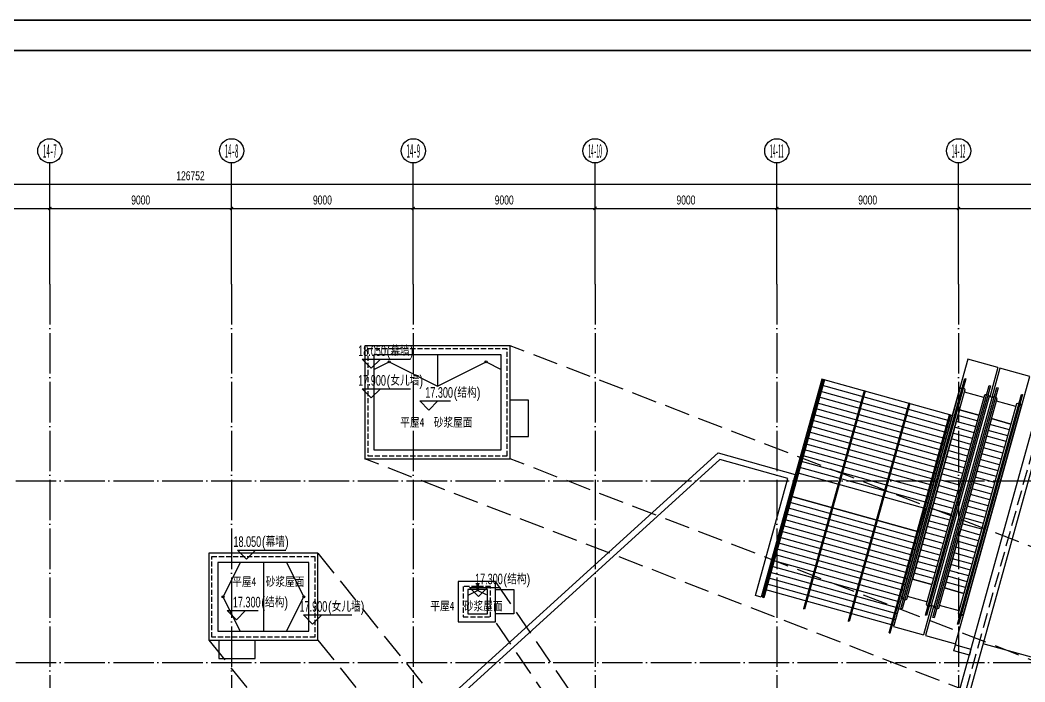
# Model space of a CAD drawing. Extents: x -233336 to 840473, y -28113 to 330904.
# Drawn here: x 48927 to 98686, y 298146 to 330904 of the extents above; entities that cross this region are included whole.
import ezdxf
from ezdxf.enums import TextEntityAlignment as Align
from ezdxf.xclip import XClip

# ---------------------------------------------------------------- set-up
doc = ezdxf.new("R2010")
doc.units = 0
doc.header["$LTSCALE"] = 1000
doc.header["$XCLIPFRAME"] = 2
for name, pattern in [('104-14# 核心筒$0$DOTE', [2.42, 2, -0.2, 0.02, -0.2]), ('X-104 14#平面$0$109 3#平面$0$DASH', [0.35, 0.25, -0.1]), ('X-104 14#平面$0$DASH', [0.35, 0.25, -0.1])]:
    doc.linetypes.add(name, pattern=pattern)
doc.layers.get('0').update_dxf_attribs({"linetype": 'CONTINUOUS'})
doc.layers.get('Defpoints').update_dxf_attribs({"linetype": 'CONTINUOUS'})
for name, color, linetype in [('104-14# 核心筒$0$01-标注_轴线坐标', 8, 'CONTINUOUS'), ('104-14# 核心筒$0$A_AXIS-轴线', 8, '104-14# 核心筒$0$DOTE'), ('104-14# 核心筒$0$AXIS_TEXT', 7, 'CONTINUOUS'), ('AXIS_TEXT', 7, 'CONTINUOUS'), ('X-104 14#平面$0$01-标注_标高', 8, 'CONTINUOUS'), ('X-104 14#平面$0$02-TEXT_标注', 9, 'CONTINUOUS'), ('X-104 14#平面$0$A-E_栏杆', 8, 'CONTINUOUS'), ('X-104 14#平面$0$A-E_楼梯', 8, 'CONTINUOUS'), ('X-104 14#平面$0$A-E_电梯', 8, 'CONTINUOUS'), ('X-104 14#平面$0$A-O_分水线', 8, 'CONTINUOUS'), ('X-104 14#平面$0$A-O_屋面', 8, 'CONTINUOUS'), ('X-104 14#平面$0$A-SUR_保温', 8, 'CONTINUOUS'), ('X-104 14#平面$0$A-TECH_结构', 8, 'CONTINUOUS')]:
    doc.layers.add(name, color=color, linetype=linetype)
doc.styles.add('104-14# 核心筒$0$_TCH_AXIS', font='STXIHEI.TTF', dxfattribs={"width": 0.8})
doc.styles.add('104-14# 核心筒$0$_TCH_DIM_T3', font='ros.shx', dxfattribs={"width": 0.705882, "bigfont": 'jd.shx'})
doc.styles.add('COMPLEX', font='COMPLEX')
doc.styles.add('X-104 14#平面$0$_TCH_DIM', font='ros.shx', dxfattribs={"width": 0.8, "bigfont": 'jd.shx'})
doc.styles.add('X-104 14#平面$0$Standard', font='STXIHEI.TTF', dxfattribs={"width": 0.8})
doc.dimstyles.new('104-14# 核心筒$0$_TCH_ARCH&&150', dxfattribs={"dimtxt": 446.25, "dimasz": 150, "dimexe": 375, "dimexo": 450, "dimgap": 189.375, "dimtad": 1, "dimdec": 0, "dimzin": 0, "dimdsep": 46, "dimtxsty": '104-14# 核心筒$0$_TCH_DIM_T3', "dimblk": '104-14# 核心筒$0$_ArchTick', "dimcen": 0.09, "dimclrt": 7, "dimazin": 2, "dimtfac": 1, "dimtdec": 0, "dimtix": 1, "dimtmove": 2, "dimatfit": 3, "dimfxl": 0, "dimtolj": 1, "dimtzin": 0, "dimarcsym": 0})

# ---------------------------------------------------------------- blocks, each defined once
blk = doc.blocks.new('图框-A1+1-4')
for points, const_width in [([(0, 0), (1051, 0), (1051, 594), (0, 594)], 0.05), ([(976, 584), (25, 584), (25, 10), (976, 10)], 0.5)]:
    blk.add_lwpolyline(points, close=True, dxfattribs=dict(const_width=const_width))
at = {"const_width": 0.05}
blk.add_lwpolyline([(525.5, 594), (525.5, 592)], dxfattribs=at)
blk = doc.blocks.new('_AXISO')
blk.add_circle((0, 0), 0.5)
at = {"layer": 'AXIS_TEXT', "style": 'COMPLEX', "width": 1.041667}
blk.add_attdef('A', text='', height=0.56, dxfattribs=at).set_placement((-0.25, -0.28), (0.25, -0.28), align=Align.FIT)
blk = doc.blocks.new('104-14# 核心筒$0$_ArchTick')
at = {"color": 0, "linetype": 'ByBlock', "const_width": 0.4}
blk.add_lwpolyline([(-0.5, -0.5), (0.5, 0.5)], dxfattribs=at)
blk = doc.blocks.new('*D443')
at = {"layer": '104-14# 核心筒$0$01-标注_轴线坐标', "color": 0, "lineweight": -2}
for p, q in [((41400, 318284), (41400, 321959)), ((50400, 318284), (50400, 321959)), ((41400, 321584), (50400, 321584))]:
    blk.add_line(p, q, dxfattribs=at)
at = {"layer": 'Defpoints', "color": 0}
for p in [(50400, 321584), (41400, 317834), (50400, 317834)]:
    blk.add_point(p, dxfattribs=at)
at = {"layer": '104-14# 核心筒$0$01-标注_轴线坐标', "color": 0, "lineweight": -2, "xscale": 150, "yscale": 150, "zscale": 150, "rotation": 180}
blk.add_blockref('104-14# 核心筒$0$_ArchTick', (41400, 321584), dxfattribs=at)
at = {"layer": '104-14# 核心筒$0$01-标注_轴线坐标', "color": 0, "lineweight": -2, "xscale": 150, "yscale": 150, "zscale": 150}
blk.add_blockref('104-14# 核心筒$0$_ArchTick', (50400, 321584), dxfattribs=at)
at = {"layer": '104-14# 核心筒$0$01-标注_轴线坐标', "color": 7, "insert": (45900, 321996), "char_height": 446.2, "attachment_point": 5, "style": '104-14# 核心筒$0$_TCH_DIM_T3'}
blk.add_mtext('\\A1;9000', dxfattribs=at)
blk = doc.blocks.new('*D444')
at = {"layer": '104-14# 核心筒$0$01-标注_轴线坐标', "color": 0, "lineweight": -2}
for p, q in [((50400, 318284), (50400, 321959)), ((59400, 318284), (59400, 321959)), ((50400, 321584), (59400, 321584))]:
    blk.add_line(p, q, dxfattribs=at)
at = {"layer": 'Defpoints', "color": 0}
for p in [(59400, 321584), (50400, 317834), (59400, 317834)]:
    blk.add_point(p, dxfattribs=at)
at = {"layer": '104-14# 核心筒$0$01-标注_轴线坐标', "color": 0, "lineweight": -2, "xscale": 150, "yscale": 150, "zscale": 150, "rotation": 180}
blk.add_blockref('104-14# 核心筒$0$_ArchTick', (50400, 321584), dxfattribs=at)
at = {"layer": '104-14# 核心筒$0$01-标注_轴线坐标', "color": 0, "lineweight": -2, "xscale": 150, "yscale": 150, "zscale": 150}
blk.add_blockref('104-14# 核心筒$0$_ArchTick', (59400, 321584), dxfattribs=at)
at = {"layer": '104-14# 核心筒$0$01-标注_轴线坐标', "color": 7, "insert": (54900, 321996), "char_height": 446.2, "attachment_point": 5, "style": '104-14# 核心筒$0$_TCH_DIM_T3'}
blk.add_mtext('\\A1;9000', dxfattribs=at)
blk = doc.blocks.new('*D445')
at = {"layer": '104-14# 核心筒$0$01-标注_轴线坐标', "color": 0, "lineweight": -2}
for p, q in [((59400, 318284), (59400, 321959)), ((68400, 318284), (68400, 321959)), ((59400, 321584), (68400, 321584))]:
    blk.add_line(p, q, dxfattribs=at)
at = {"layer": 'Defpoints', "color": 0}
for p in [(68400, 321584), (59400, 317834), (68400, 317834)]:
    blk.add_point(p, dxfattribs=at)
at = {"layer": '104-14# 核心筒$0$01-标注_轴线坐标', "color": 0, "lineweight": -2, "xscale": 150, "yscale": 150, "zscale": 150, "rotation": 180}
blk.add_blockref('104-14# 核心筒$0$_ArchTick', (59400, 321584), dxfattribs=at)
at = {"layer": '104-14# 核心筒$0$01-标注_轴线坐标', "color": 0, "lineweight": -2, "xscale": 150, "yscale": 150, "zscale": 150}
blk.add_blockref('104-14# 核心筒$0$_ArchTick', (68400, 321584), dxfattribs=at)
at = {"layer": '104-14# 核心筒$0$01-标注_轴线坐标', "color": 7, "insert": (63900, 321996), "char_height": 446.2, "attachment_point": 5, "style": '104-14# 核心筒$0$_TCH_DIM_T3'}
blk.add_mtext('\\A1;9000', dxfattribs=at)
blk = doc.blocks.new('*D446')
at = {"layer": '104-14# 核心筒$0$01-标注_轴线坐标', "color": 0, "lineweight": -2}
for p, q in [((68400, 318284), (68400, 321959)), ((77400, 318284), (77400, 321959)), ((68400, 321584), (77400, 321584))]:
    blk.add_line(p, q, dxfattribs=at)
at = {"layer": 'Defpoints', "color": 0}
for p in [(77400, 321584), (68400, 317834), (77400, 317834)]:
    blk.add_point(p, dxfattribs=at)
at = {"layer": '104-14# 核心筒$0$01-标注_轴线坐标', "color": 0, "lineweight": -2, "xscale": 150, "yscale": 150, "zscale": 150, "rotation": 180}
blk.add_blockref('104-14# 核心筒$0$_ArchTick', (68400, 321584), dxfattribs=at)
at = {"layer": '104-14# 核心筒$0$01-标注_轴线坐标', "color": 0, "lineweight": -2, "xscale": 150, "yscale": 150, "zscale": 150}
blk.add_blockref('104-14# 核心筒$0$_ArchTick', (77400, 321584), dxfattribs=at)
at = {"layer": '104-14# 核心筒$0$01-标注_轴线坐标', "color": 7, "insert": (72900, 321996), "char_height": 446.2, "attachment_point": 5, "style": '104-14# 核心筒$0$_TCH_DIM_T3'}
blk.add_mtext('\\A1;9000', dxfattribs=at)
blk = doc.blocks.new('*D447')
at = {"layer": '104-14# 核心筒$0$01-标注_轴线坐标', "color": 0, "lineweight": -2}
for p, q in [((77400, 318284), (77400, 321959)), ((86400, 318284), (86400, 321959)), ((77400, 321584), (86400, 321584))]:
    blk.add_line(p, q, dxfattribs=at)
at = {"layer": 'Defpoints', "color": 0}
for p in [(86400, 321584), (77400, 317834), (86400, 317834)]:
    blk.add_point(p, dxfattribs=at)
at = {"layer": '104-14# 核心筒$0$01-标注_轴线坐标', "color": 0, "lineweight": -2, "xscale": 150, "yscale": 150, "zscale": 150, "rotation": 180}
blk.add_blockref('104-14# 核心筒$0$_ArchTick', (77400, 321584), dxfattribs=at)
at = {"layer": '104-14# 核心筒$0$01-标注_轴线坐标', "color": 0, "lineweight": -2, "xscale": 150, "yscale": 150, "zscale": 150}
blk.add_blockref('104-14# 核心筒$0$_ArchTick', (86400, 321584), dxfattribs=at)
at = {"layer": '104-14# 核心筒$0$01-标注_轴线坐标', "color": 7, "insert": (81900, 321996), "char_height": 446.2, "attachment_point": 5, "style": '104-14# 核心筒$0$_TCH_DIM_T3'}
blk.add_mtext('\\A1;9000', dxfattribs=at)
blk = doc.blocks.new('*D448')
at = {"layer": '104-14# 核心筒$0$01-标注_轴线坐标', "color": 0, "lineweight": -2}
for p, q in [((86400, 318284), (86400, 321959)), ((95400, 318284), (95400, 321959)), ((86400, 321584), (95400, 321584))]:
    blk.add_line(p, q, dxfattribs=at)
at = {"layer": 'Defpoints', "color": 0}
for p in [(95400, 321584), (86400, 317834), (95400, 317834)]:
    blk.add_point(p, dxfattribs=at)
at = {"layer": '104-14# 核心筒$0$01-标注_轴线坐标', "color": 0, "lineweight": -2, "xscale": 150, "yscale": 150, "zscale": 150, "rotation": 180}
blk.add_blockref('104-14# 核心筒$0$_ArchTick', (86400, 321584), dxfattribs=at)
at = {"layer": '104-14# 核心筒$0$01-标注_轴线坐标', "color": 0, "lineweight": -2, "xscale": 150, "yscale": 150, "zscale": 150}
blk.add_blockref('104-14# 核心筒$0$_ArchTick', (95400, 321584), dxfattribs=at)
at = {"layer": '104-14# 核心筒$0$01-标注_轴线坐标', "color": 7, "insert": (90900, 321996), "char_height": 446.2, "attachment_point": 5, "style": '104-14# 核心筒$0$_TCH_DIM_T3'}
blk.add_mtext('\\A1;9000', dxfattribs=at)
blk = doc.blocks.new('*D449')
at = {"layer": '104-14# 核心筒$0$01-标注_轴线坐标', "color": 0, "lineweight": -2}
for p, q in [((95400, 318284), (95400, 321959)), ((104400, 318284), (104400, 321959)), ((95400, 321584), (104400, 321584))]:
    blk.add_line(p, q, dxfattribs=at)
at = {"layer": 'Defpoints', "color": 0}
for p in [(104400, 321584), (95400, 317834), (104400, 317834)]:
    blk.add_point(p, dxfattribs=at)
at = {"layer": '104-14# 核心筒$0$01-标注_轴线坐标', "color": 0, "lineweight": -2, "xscale": 150, "yscale": 150, "zscale": 150, "rotation": 180}
blk.add_blockref('104-14# 核心筒$0$_ArchTick', (95400, 321584), dxfattribs=at)
at = {"layer": '104-14# 核心筒$0$01-标注_轴线坐标', "color": 0, "lineweight": -2, "xscale": 150, "yscale": 150, "zscale": 150}
blk.add_blockref('104-14# 核心筒$0$_ArchTick', (104400, 321584), dxfattribs=at)
at = {"layer": '104-14# 核心筒$0$01-标注_轴线坐标', "color": 7, "insert": (99900, 321996), "char_height": 446.2, "attachment_point": 5, "style": '104-14# 核心筒$0$_TCH_DIM_T3'}
blk.add_mtext('\\A1;9000', dxfattribs=at)
blk = doc.blocks.new('*D478')
at = {"layer": '104-14# 核心筒$0$01-标注_轴线坐标', "color": 0, "lineweight": -2}
for p, q in [((-6010, 318284), (-6010, 323159)), ((120742, 318284), (120742, 323159)), ((-6010, 322784), (120742, 322784))]:
    blk.add_line(p, q, dxfattribs=at)
at = {"layer": 'Defpoints', "color": 0}
for p in [(120742, 322784), (-6010, 317834), (120742, 317834)]:
    blk.add_point(p, dxfattribs=at)
at = {"layer": '104-14# 核心筒$0$01-标注_轴线坐标', "color": 0, "lineweight": -2, "xscale": 150, "yscale": 150, "zscale": 150, "rotation": 180}
blk.add_blockref('104-14# 核心筒$0$_ArchTick', (-6010, 322784), dxfattribs=at)
at = {"layer": '104-14# 核心筒$0$01-标注_轴线坐标', "color": 0, "lineweight": -2, "xscale": 150, "yscale": 150, "zscale": 150}
blk.add_blockref('104-14# 核心筒$0$_ArchTick', (120742, 322784), dxfattribs=at)
at = {"layer": '104-14# 核心筒$0$01-标注_轴线坐标', "color": 7, "insert": (57366, 323196), "char_height": 446.2, "attachment_point": 5, "style": '104-14# 核心筒$0$_TCH_DIM_T3'}
blk.add_mtext('\\A1;126752', dxfattribs=at)
blk = doc.blocks.new('X-104 14#平面$0$0000')
blk.add_lwpolyline([(59350, 29855), (55213, 31004)])
blk = doc.blocks.new('104-14# 核心筒')
at = {"layer": '104-14# 核心筒$0$01-标注_轴线坐标'}
for p, q in [((50400, 317833.6), (50400, 323833.6)), ((59400, 317833.6), (59400, 323833.6)), ((68400, 317833.6), (68400, 323833.6)), ((77400, 317833.6), (77400, 323833.6)), ((86400, 317833.6), (86400, 323833.6)), ((95400, 317833.6), (95400, 323833.6))]:
    blk.add_line(p, q, dxfattribs=at)
at = {"layer": '104-14# 核心筒$0$A_AXIS-轴线'}
for p, q in [((50400, 317833.6), (50400, 259754.9)), ((59400, 317833.6), (59400, 259754.9)), ((68400, 317833.6), (68400, 259754.9)), ((77400, 317833.6), (77400, 259754.9)), ((86400, 317833.6), (86400, 259754.9)), ((95400, 317833.6), (95400, 259754.9)), ((-9370.1, 308100), (120259.9, 308100)), ((-9370.1, 299100), (120259.9, 299100))]:
    blk.add_line(p, q, dxfattribs=at)
at = {"layer": '104-14# 核心筒$0$01-标注_轴线坐标'}
ref = blk.add_blockref('_AXISO', (50400, 324433.6), dxfattribs=dict(at, xscale=1200, yscale=1200, zscale=1200))
ref.add_attrib('A', '14-7', dxfattribs={"layer": '104-14# 核心筒$0$AXIS_TEXT', "height": 678.82, "style": '104-14# 核心筒$0$_TCH_AXIS', "width": 0.46828}).set_placement((50060.6, 324094.2), (50739.4, 324094.2), align=Align.FIT)
ref = blk.add_blockref('_AXISO', (59400, 324433.6), dxfattribs=dict(at, xscale=1200, yscale=1200, zscale=1200))
ref.add_attrib('A', '14-8', dxfattribs={"layer": '104-14# 核心筒$0$AXIS_TEXT', "height": 678.82, "style": '104-14# 核心筒$0$_TCH_AXIS', "width": 0.46828}).set_placement((59060.6, 324094.2), (59739.4, 324094.2), align=Align.FIT)
ref = blk.add_blockref('_AXISO', (68400, 324433.6), dxfattribs=dict(at, xscale=1200, yscale=1200, zscale=1200))
ref.add_attrib('A', '14-9', dxfattribs={"layer": '104-14# 核心筒$0$AXIS_TEXT', "height": 678.82, "style": '104-14# 核心筒$0$_TCH_AXIS', "width": 0.46828}).set_placement((68060.6, 324094.2), (68739.4, 324094.2), align=Align.FIT)
ref = blk.add_blockref('_AXISO', (77400, 324433.6), dxfattribs=dict(at, xscale=1200, yscale=1200, zscale=1200))
ref.add_attrib('A', '14-10', dxfattribs={"layer": '104-14# 核心筒$0$AXIS_TEXT', "height": 678.82, "style": '104-14# 核心筒$0$_TCH_AXIS', "width": 0.366464}).set_placement((77060.6, 324094.2), (77739.4, 324094.2), align=Align.FIT)
ref = blk.add_blockref('_AXISO', (86400, 324433.6), dxfattribs=dict(at, xscale=1200, yscale=1200, zscale=1200))
ref.add_attrib('A', '14-11', dxfattribs={"layer": '104-14# 核心筒$0$AXIS_TEXT', "height": 678.82, "style": '104-14# 核心筒$0$_TCH_AXIS', "width": 0.366464}).set_placement((86060.6, 324094.2), (86739.4, 324094.2), align=Align.FIT)
ref = blk.add_blockref('_AXISO', (95400, 324433.6), dxfattribs=dict(at, xscale=1200, yscale=1200, zscale=1200))
ref.add_attrib('A', '14-12', dxfattribs={"layer": '104-14# 核心筒$0$AXIS_TEXT', "height": 678.82, "style": '104-14# 核心筒$0$_TCH_AXIS', "width": 0.366464}).set_placement((95060.6, 324094.2), (95739.4, 324094.2), align=Align.FIT)
for p1, p2, distance, text, picture, middle in [((-6009.8, 317833.6), (120741.8, 317833.6), 4950, '126752', '*D478', (57366, 323196.1)), ((41400, 317833.6), (50400, 317833.6), 3750, '9000', '*D443', (45900, 321996.1)), ((50400, 317833.6), (59400, 317833.6), 3750, '9000', '*D444', (54900, 321996.1)), ((59400, 317833.6), (68400, 317833.6), 3750, '9000', '*D445', (63900, 321996.1)), ((68400, 317833.6), (77400, 317833.6), 3750, '9000', '*D446', (72900, 321996.1)), ((77400, 317833.6), (86400, 317833.6), 3750, '9000', '*D447', (81900, 321996.1)), ((86400, 317833.6), (95400, 317833.6), 3750, '9000', '*D448', (90900, 321996.1)), ((95400, 317833.6), (104400, 317833.6), 3750, '9000', '*D449', (99900, 321996.1))]:
    dim = blk.add_aligned_dim(p1=p1, p2=p2, distance=distance, text=text, dimstyle='104-14# 核心筒$0$_TCH_ARCH&&150', dxfattribs=at)
    dim.commit()
    dim.dimension.update_dxf_attribs({"geometry": picture, "text_midpoint": middle})
blk = doc.blocks.new('X-104 14#平面')
blk.add_lwpolyline([(139216.5, 241800), (-18433.5, 241800), (-18433.5, 330900), (139216.5, 330900)], close=True)
at = {"color": 8, "linetype": 'X-104 14#平面$0$109 3#平面$0$DASH'}
for points in [[(66149.9, 309335), (73049.9, 309335), (73049.9, 314635), (66149.9, 314635)], [(58425.9, 304360.3), (63525.9, 304360.3), (63525.9, 300360.3), (58425.9, 300360.3)], [(72224, 302871.5), (70874, 302871.5), (70874, 301371.5), (72224, 301371.5)]]:
    blk.add_lwpolyline(points, close=True, dxfattribs=at)
at = {"layer": 'X-104 14#平面$0$01-标注_标高'}
for p, q in [((66319.1, 313668.6), (65869.1, 314118.6)), ((65869.1, 314118.6), (68260, 314118.6)), ((66319.1, 313668.6), (66769.1, 314118.6)), ((66319.1, 312200.6), (65869.1, 312650.6)), ((65869.1, 312650.6), (68260, 312650.6)), ((66319.1, 312200.6), (66769.1, 312650.6)), ((69165.1, 311602.8), (68715.1, 312052.8)), ((68715.1, 312052.8), (70247, 312052.8)), ((69165.1, 311602.8), (69615.1, 312052.8)), ((60141.1, 304219.6), (59691.1, 304669.6)), ((59691.1, 304669.6), (62082, 304669.6)), ((60141.1, 304219.6), (60591.1, 304669.6)), ((71631, 302370.5), (71181, 302820.5)), ((71181, 302820.5), (72712.9, 302820.5)), ((71631, 302370.5), (72081, 302820.5)), ((59638.2, 301225.4), (59188.2, 301675.4)), ((59188.2, 301675.4), (60720.2, 301675.4)), ((59638.2, 301225.4), (60088.2, 301675.4)), ((63414.1, 301009.6), (62964.1, 301459.6)), ((62964.1, 301459.6), (65355, 301459.6)), ((63414.1, 301009.6), (63864.1, 301459.6))]:
    blk.add_line(p, q, dxfattribs=at)
at = {"layer": 'X-104 14#平面$0$02-TEXT_标注', "linetype": 'X-104 14#平面$0$DASH', "ltscale": 5}
for points in [[(116350, 298150), (73199.9, 314785)], [(109150, 292550), (65999.9, 309185)], [(116350, 292550), (73199.9, 309185)], [(63675.9, 304510.3), (87000, 275450)], [(87000, 281750), (72474, 303121.5)], [(87000, 279750), (72474, 301121.5)], [(58275.9, 300210.3), (81600, 271150)], [(63675.9, 300210.3), (87000, 271150)]]:
    blk.add_lwpolyline(points, dxfattribs=at)
at = {"layer": 'X-104 14#平面$0$A-E_栏杆'}
for p, q in [((88696.3, 313114.7), (85694.2, 302324.6)), ((88754.1, 313098.6), (85752, 302308.5)), ((88754.1, 313098.6), (88696.3, 313114.7)), ((90719.5, 312551.8), (87717.4, 301761.7)), ((90777.3, 312535.7), (87775.2, 301745.6)), ((90777.3, 312535.7), (90719.5, 312551.8)), ((92935.3, 311935.3), (89933.2, 301145.1)), ((92993.1, 311919.2), (89991, 301129.1)), ((92993.1, 311919.2), (92935.3, 311935.3)), ((91956.3, 300582.2), (94958.5, 311372.4)), ((92014.1, 300566.2), (95016.3, 311356.3)), ((94958.5, 311372.4), (95016.3, 311356.3)), ((85752, 302308.5), (85694.2, 302324.6)), ((87775.2, 301745.6), (87717.4, 301761.7)), ((89991, 301129.1), (89933.2, 301145.1)), ((91956.3, 300582.2), (92014.1, 300566.2))]:
    blk.add_line(p, q, dxfattribs=at)
at = {"layer": 'X-104 14#平面$0$A-E_楼梯'}
for p, q in [((95856.7, 314115.5), (92175.3, 300884)), ((97348, 313700.5), (95856.7, 314115.5)), ((97348, 313700.5), (96946.6, 312257.8)), ((97444.3, 313673.7), (97042.9, 312231)), ((98935.7, 313258.8), (97444.3, 313673.7)), ((92543.8, 301779.5), (95709.7, 313158.3)), ((95767.5, 313142.2), (92601.6, 301763.5)), ((95254.3, 300027.4), (98935.7, 313258.8)), ((95709.7, 313158.3), (95767.5, 313142.2)), ((92604.6, 302319), (95483.2, 312665)), ((92837.1, 302240.5), (95722.8, 312612.1)), ((93755.8, 301442.3), (96921.7, 312821.1)), ((96979.5, 312805), (93813.6, 301426.3)), ((94131.5, 301337.8), (97297.4, 312716.6)), ((97355.2, 312700.5), (94189.3, 301321.7)), ((95483.2, 312665), (95589.1, 312724.8)), ((95722.8, 312612.1), (95646.9, 312708.7)), ((96650.6, 312216.1), (95687.2, 312484.2)), ((96921.7, 312821.1), (96979.5, 312805)), ((97297.4, 312716.6), (97355.2, 312700.5)), ((96686.2, 312344), (93800.5, 301972.5)), ((96918.7, 312265.6), (94040.1, 301919.6)), ((94192.3, 301877.2), (97070.9, 312223.2)), ((94424.8, 301798.8), (97310.5, 312170.3)), ((95343.5, 301000.6), (98509.4, 312379.4)), ((98567.2, 312363.3), (95401.3, 300984.5)), ((96801.1, 312387.6), (96686.2, 312344)), ((96858.9, 312371.5), (96918.7, 312265.6)), ((97070.9, 312223.2), (96918.7, 312265.6)), ((97070.9, 312223.2), (97176.8, 312283)), ((97310.5, 312170.3), (97234.6, 312267)), ((98238.3, 311774.4), (97274.9, 312042.4)), ((98509.4, 312379.4), (98567.2, 312363.3)), ((95446, 311617.1), (93113.9, 303235.5)), ((98273.9, 311902.3), (95388.2, 301530.7)), ((96409.4, 311349.1), (95446, 311617.1)), ((95446, 311617.1), (96409.4, 311349.1)), ((98506.4, 311823.9), (95627.8, 301477.8)), ((98388.8, 311945.8), (98273.9, 311902.3)), ((98446.6, 311929.8), (98506.4, 311823.9)), ((96409.4, 311349.1), (94077.3, 302967.4)), ((97033.6, 311175.4), (94701.6, 302793.8)), ((96248.5, 310771), (95285.1, 311039.1)), ((96328.9, 311060.1), (95365.5, 311328.1)), ((97997.1, 310907.3), (97033.6, 311175.4)), ((97033.6, 311175.4), (97997.1, 310907.3)), ((96168.1, 310482), (95204.7, 310750.1)), ((97997.1, 310907.3), (95665, 302525.7)), ((97836.2, 310329.3), (96872.8, 310597.3)), ((97916.6, 310618.3), (96953.2, 310886.4)), ((96007.3, 309904), (95043.9, 310172)), ((96087.7, 310193), (95124.3, 310461)), ((97675.4, 309751.2), (96712, 310019.3)), ((97755.8, 310040.3), (96792.4, 310308.3)), ((95846.5, 309325.9), (94883.1, 309594)), ((95926.9, 309614.9), (94963.5, 309883)), ((97595, 309462.2), (96631.6, 309730.3)), ((95685.6, 308747.9), (94722.2, 309015.9)), ((95766, 309036.9), (94802.6, 309305)), ((97434.2, 308884.2), (96470.7, 309152.2)), ((97514.6, 309173.2), (96551.2, 309441.3)), ((95605.2, 308458.9), (94641.8, 308726.9)), ((97273.3, 308306.1), (96309.9, 308574.2)), ((97353.7, 308595.2), (96390.3, 308863.2)), ((95444.4, 307880.8), (94481, 308148.9)), ((95524.8, 308169.8), (94561.4, 308437.9)), ((97192.9, 308017.1), (96229.5, 308285.2)), ((95283.6, 307302.8), (94320.2, 307570.8)), ((95364, 307591.8), (94400.6, 307859.8)), ((97032.1, 307439.1), (96068.7, 307707.1)), ((97112.5, 307728.1), (96149.1, 307996.1)), ((95203.1, 307013.8), (94239.7, 307281.8)), ((96871.3, 306861), (95907.8, 307129.1)), ((96951.7, 307150.1), (95988.3, 307418.1)), ((95042.3, 306435.7), (94078.9, 306703.8)), ((95122.7, 306724.7), (94159.3, 306992.8)), ((96710.4, 306283), (95747, 306551)), ((96790.8, 306572), (95827.4, 306840.1)), ((94881.5, 305857.7), (93918.1, 306125.7)), ((94961.9, 306146.7), (93998.5, 306414.7)), ((96630, 305994), (95666.6, 306262)), ((94720.7, 305279.6), (93757.3, 305547.7)), ((94801.1, 305568.6), (93837.7, 305836.7)), ((96469.2, 305415.9), (95505.8, 305684)), ((96549.6, 305704.9), (95586.2, 305973)), ((94640.2, 304990.6), (93676.8, 305258.6)), ((96308.4, 304837.9), (95344.9, 305105.9)), ((96388.8, 305126.9), (95425.4, 305394.9)), ((94479.4, 304412.6), (93516, 304680.6)), ((94559.8, 304701.6), (93596.4, 304969.6)), ((96147.5, 304259.8), (95184.1, 304527.9)), ((96227.9, 304548.9), (95264.5, 304816.9)), ((94318.6, 303834.5), (93355.2, 304102.6)), ((94399, 304123.5), (93435.6, 304391.6)), ((96067.1, 303970.8), (95103.7, 304238.9)), ((94238.2, 303545.5), (93274.8, 303813.5)), ((95906.3, 303392.8), (94942.9, 303660.8)), ((95986.7, 303681.8), (95023.3, 303949.8)), ((94077.3, 302967.4), (93113.9, 303235.5)), ((93113.9, 303235.5), (94077.3, 302967.4)), ((94157.8, 303256.5), (93194.4, 303524.5)), ((95745.5, 302814.7), (94782, 303082.8)), ((95825.9, 303103.7), (94862.5, 303371.8)), ((95665, 302525.7), (94701.6, 302793.8)), ((94701.6, 302793.8), (95665, 302525.7)), ((92664.4, 302213.1), (92604.6, 302319)), ((92722.2, 302197), (92837.1, 302240.5)), ((93836.1, 302100.4), (92872.7, 302368.4)), ((92601.6, 301763.5), (92543.8, 301779.5)), ((94068, 301911.8), (93666.6, 300469.1)), ((94164.4, 301885), (93763, 300442.3)), ((93800.5, 301972.5), (93876.4, 301875.9)), ((94040.1, 301919.6), (93934.2, 301859.8)), ((94192.3, 301877.2), (94040.1, 301919.6)), ((94252.1, 301771.3), (94192.3, 301877.2)), ((94309.9, 301755.2), (94424.8, 301798.8)), ((95423.8, 301658.6), (94460.4, 301926.7)), ((93813.6, 301426.3), (93755.8, 301442.3)), ((94189.3, 301321.7), (94131.5, 301337.8)), ((95388.2, 301530.7), (95464.1, 301434.1)), ((95627.8, 301477.8), (95521.9, 301418)), ((92175.3, 300884), (93666.6, 300469.1)), ((95401.3, 300984.5), (95343.5, 301000.6)), ((93763, 300442.3), (95254.3, 300027.4))]:
    blk.add_line(p, q, dxfattribs=at)
blk.add_lwpolyline([(95254.3, 300027.4), (95241.1, 299979.7)], dxfattribs=at)
at = {"layer": 'X-104 14#平面$0$A-E_电梯'}
for p, q in [((88628.9, 313133.5), (87342.3, 308509.1)), ((95083.8, 311337.5), (88628.9, 313133.5)), ((94922.9, 310759.5), (88468.1, 312555.4)), ((95003.3, 311048.5), (88548.5, 312844.4)), ((94842.5, 310470.5), (88387.7, 312266.4)), ((94681.7, 309892.4), (88226.8, 311688.4)), ((94762.1, 310181.4), (88307.2, 311977.4)), ((94520.9, 309314.4), (88066, 311110.3)), ((94601.3, 309603.4), (88146.4, 311399.3)), ((95083.8, 311337.5), (93797.1, 306713.2)), ((94360, 308736.3), (87905.2, 310532.3)), ((94440.4, 309025.4), (87985.6, 310821.3)), ((94279.6, 308447.3), (87824.8, 310243.2)), ((94118.8, 307869.3), (87663.9, 309665.2)), ((94199.2, 308158.3), (87744.3, 309954.2)), ((93958, 307291.2), (87503.1, 309087.2)), ((94038.4, 307580.2), (87583.5, 309376.2)), ((93797.1, 306713.2), (87342.3, 308509.1)), ((93877.5, 307002.2), (87422.7, 308798.1)), ((87020.6, 307353), (85734, 302728.7)), ((93395.1, 305268.1), (86940.2, 307064)), ((93475.5, 305557.1), (87020.6, 307353)), ((93314.6, 304979.1), (86859.8, 306775)), ((93153.8, 304401), (86699, 306196.9)), ((93234.2, 304690), (86779.4, 306486)), ((92993, 303823), (86538.1, 305618.9)), ((93073.4, 304112), (86618.5, 305907.9)), ((93475.5, 305557.1), (92188.8, 300932.7)), ((92832.2, 303244.9), (86377.3, 305040.9)), ((92912.6, 303533.9), (86457.7, 305329.9)), ((92751.7, 302955.9), (86296.9, 304751.8)), ((92590.9, 302377.9), (86136.1, 304173.8)), ((92671.3, 302666.9), (86216.5, 304462.8)), ((92430.1, 301799.8), (85975.2, 303595.7)), ((92510.5, 302088.8), (86055.6, 303884.8)), ((92349.7, 301510.8), (85894.8, 303306.7)), ((92188.8, 300932.7), (85734, 302728.7)), ((92269.3, 301221.8), (85814.4, 303017.7))]:
    blk.add_line(p, q, dxfattribs=at)
blk.add_lwpolyline([(93797.1, 306713.2), (87342.3, 308509.1), (87020.6, 307353), (93475.5, 305557.1)], close=True, dxfattribs=at)
at = {"layer": 'X-104 14#平面$0$A-O_分水线'}
for p, q in [((59825.9, 304060.3), (58975.9, 302360.3)), ((60975.9, 304040.3), (60975.9, 300680.3)), ((62125.9, 304060.3), (62975.9, 302360.3)), ((71144, 302451.5), (71584, 302671.5)), ((72024, 302451.5), (71584, 302671.5)), ((59825.9, 300660.3), (58975.9, 302360.3)), ((62125.9, 300660.3), (62975.9, 302360.3))]:
    blk.add_line(p, q, dxfattribs=at)
for points in [[(66449.9, 313610), (67199.9, 313985), (69599.9, 312785)], [(69599.9, 314335), (69599.9, 312785)], [(69599.9, 312785), (71999.9, 313985), (72749.9, 313610)]]:
    blk.add_lwpolyline(points, dxfattribs=at)
blk.add_lwpolyline([(71609, 302991.5), (71609, 302671.5), (71559, 302671.5), (71559, 302991.5)], close=True, dxfattribs=at)
for centre in [(67199.9, 313985), (71999.9, 313985), (58975.9, 302360.3), (62975.9, 302360.3)]:
    blk.add_circle(centre, 50, dxfattribs=at)
at = {"layer": 'X-104 14#平面$0$A-O_屋面'}
for points in [[(66449.9, 309635), (72749.9, 309635), (72749.9, 314335), (66449.9, 314335)], [(83126.9, 265204.7), (108809.6, 263387.1), (118471.8, 277685.9), (117014.8, 278010.2), (120196.4, 305727.4), (99774.7, 311409.3), (92650.5, 285772.1), (61541.2, 284355.8), (61978.8, 285400.7), (22444.8, 284404), (17976.2, 268819.9), (54110.7, 269450.7), (53549.7, 266811.2), (84240.1, 268097.3)], [(58725.9, 300660.3), (63225.9, 300660.3), (63225.9, 304060.3), (58725.9, 304060.3)], [(72074, 302721.5), (71094, 302721.5), (71094, 301521.5), (72074, 301521.5)]]:
    blk.add_lwpolyline(points, close=True, dxfattribs=at)
blk.add_lwpolyline([(82349.8, 264577.4), (83499.8, 267565.9), (52926.6, 266284.7), (53491, 268939.8), (17309.3, 268308.2), (22065.4, 284894.6), (62738.3, 285920), (62307.5, 284891.2), (92265.6, 286255.1), (99426.9, 312025), (120741.8, 306094.6), (117562.9, 278400.5), (119297.3, 278014.5), (109062.3, 262867.9), (82417.6, 264753.6)], dxfattribs=at)
at = {"layer": 'X-104 14#平面$0$A-O_屋面', "ltscale": 5}
blk.add_lwpolyline([(733.1, 290311.6), (145.5, 290436.5), (881.7, 293900), (66340.6, 293900), (83503.2, 309479.7), (87317.1, 308418.6), (85626.8, 302343.3), (85337.7, 302423.7), (86947.6, 308210), (83582.3, 309146.3), (66456.4, 293600), (1124.6, 293600), (501.3, 290667.5), (795.4, 290605)], close=True, dxfattribs=at)
blk.add_lwpolyline([(96015.6, 299764.2), (95935.2, 299475.2), (95160.7, 299690.7), (95241.1, 299979.7), (96015.6, 299764.2)], dxfattribs=at)
at = {"layer": 'X-104 14#平面$0$A-SUR_保温'}
for points in [[(65999.9, 309185), (73199.9, 309185), (73199.9, 314785), (65999.9, 314785)], [(58275.9, 300210.3), (63675.9, 300210.3), (63675.9, 304510.3), (58275.9, 304510.3)], [(72474, 303121.5), (70624, 303121.5), (70624, 301121.5), (72474, 301121.5)], [(72474, 301521.5), (72474, 302721.5), (73374, 302721.5), (73374, 301521.5)]]:
    blk.add_lwpolyline(points, close=True, dxfattribs=at)
for points in [[(73199.9, 310285), (74099.9, 310285), (74099.9, 312085), (73199.9, 312085)], [(58775.9, 300210.3), (58775.9, 299310.3), (60575.9, 299310.3), (60575.9, 300210.3)]]:
    blk.add_lwpolyline(points, dxfattribs=at)
at = {"layer": 'X-104 14#平面$0$A-TECH_结构', "linetype": 'X-104 14#平面$0$DASH', "ltscale": 3}
blk.add_lwpolyline([(82843.2, 265024.2), (82843.2, 265024.2), (108910.7, 263179.4), (118802, 277817.3), (117234.1, 278166.3), (120414.6, 305874.3), (99635.5, 311655.6), (92496.6, 285965.3), (61847.8, 284570), (62282.6, 285608.4), (22293, 284600.3), (17709.4, 268615.2), (53862.8, 269246.3), (53300.5, 266600.6), (83944, 267884.8), (82843.2, 265024.2), (82843.2, 265024.2)], dxfattribs=at)
at = {"xscale": 150, "yscale": 150, "zscale": 150}
blk.add_blockref('图框-A1+1-4', (-18433.5, 241800), dxfattribs=at)
ref = blk.add_blockref('104-14# 核心筒', (0, 0))
XClip(ref).set_block_clipping_path([(-38664.3623821461, -25500), (139216.5485069363, 330900)])
at = {"layer": 'X-104 14#平面$0$A-O_分水线'}
blk.add_blockref('X-104 14#平面$0$0000', (41400, 269028.8), dxfattribs=at)
at = {"layer": 'X-104 14#平面$0$01-标注_标高', "color": 7, "style": 'X-104 14#平面$0$_TCH_DIM'}
for s, height, width, p in [('18.050', 525, 0.64, (65670.1, 314276.1)), ('(幕墙)', 520.93, 0.8, (67077.1, 314276.1)), ('17.900', 525, 0.64, (65670.1, 312808.1)), ('(女儿墙)', 520.93, 0.8, (67077.1, 312808.1)), ('17.300', 525, 0.64, (68990, 312210.3)), ('(结构)', 520.93, 0.8, (70397, 312210.3)), ('18.050', 525, 0.64, (59492.1, 304827.1)), ('(幕墙)', 520.93, 0.8, (60899.1, 304827.1)), ('(结构)', 520.93, 0.8, (72862.9, 302978)), ('17.300', 525, 0.64, (71455.9, 302978)), ('17.300', 525, 0.64, (59463.2, 301832.9)), ('(结构)', 520.93, 0.8, (60870.2, 301832.9)), ('17.900', 525, 0.64, (62765.1, 301617.1)), ('(女儿墙)', 520.93, 0.8, (64172.1, 301617.1))]:
    blk.add_text(s, height=height, dxfattribs=dict(at, width=width)).set_placement(p)
at = {"layer": 'X-104 14#平面$0$02-TEXT_标注', "style": 'X-104 14#平面$0$Standard', "width": 0.8}
for p in [(67753.2, 310778.3), (59429.6, 302892.7), (69241.9, 301686.9)]:
    blk.add_text('平屋4  砂浆屋面', height=428.14, dxfattribs=at).set_placement(p)

msp = doc.modelspace()

# ---------------------------------------------------------------- block references
msp.add_blockref('X-104 14#平面', (0, 0))

doc.saveas('drawing.dxf')
